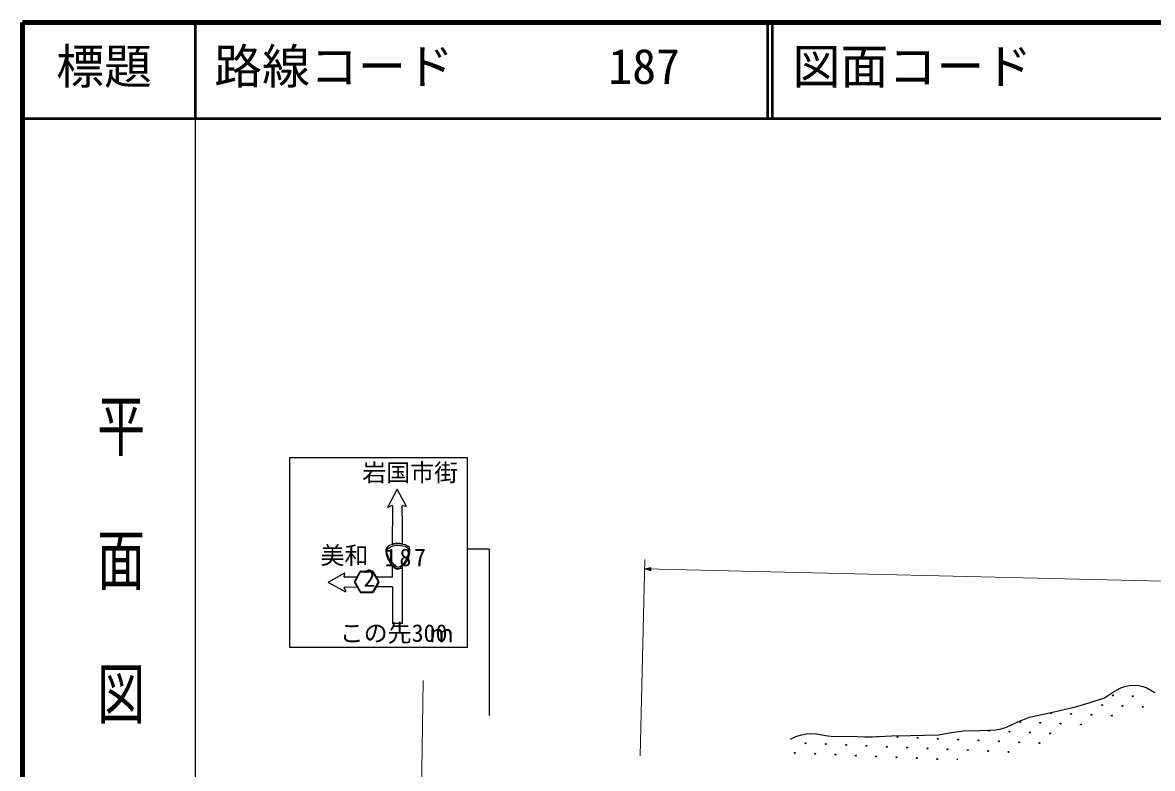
# Model space of a CAD drawing. Units: millimetres, scale not verified. Extents: x 40000 to 680000, y 20000 to 380000.
# Drawn here: x 40000 to 157940, y 302139 to 380000 of the extents above; entities that cross this region are included whole.
import ezdxf
from ezdxf.enums import TextEntityAlignment as Align

# ---------------------------------------------------------------- set-up
doc = ezdxf.new("R2010")
doc.units = ezdxf.units.MM
doc.header["$LTSCALE"] = 1000
for name, color, linetype, lineweight in [('M-BGD', 7, 'Continuous', 25), ('M-STR-HTXT', 7, 'Continuous', 13), ('M-STR-STRC', 7, 'Continuous', 25), ('M-TTL', 2, 'Continuous', 140), ('M-TTL-BAND', 7, 'Continuous', 25), ('M-TTL-LINE', 7, 'Continuous', 50), ('M-TTL-TXT', 7, 'Continuous', 13)]:
    doc.layers.add(name, color=color, linetype=linetype, lineweight=lineweight)
doc.styles.add('@ＭＳ ゴシック', font='')
doc.styles.add('ＭＳ ゴシック', font='')
doc.styles.get('@ＭＳ ゴシック').set_extended_font_data('@MS Gothic')
doc.styles.get('ＭＳ ゴシック').set_extended_font_data('MS Gothic')

msp = doc.modelspace()

# ---------------------------------------------------------------- linework, layer by layer
at = {"layer": 'M-BGD'}
for p, q in [((153770, 310058), (154635, 310548)), ((154635, 310548), (155075, 310693)), ((155075, 310693), (155538, 310783)), ((155538, 310783), (156020, 310815)), ((156020, 310815), (156514, 310787)), ((156514, 310787), (156939, 310703)), ((156939, 310703), (157348, 310560)), ((157348, 310560), (158188, 310050)), ((149901, 308558), (151435, 309011)), ((151435, 309011), (152945, 309520)), ((152945, 309520), (153770, 310058)), ((145120, 307495), (147517, 307997)), ((147517, 307997), (149901, 308558)), ((142696, 306440), (143894, 306994)), ((143894, 306994), (145120, 307495)), ((120734, 305453), (121318, 305655)), ((121318, 305655), (121790, 305749)), ((121790, 305749), (122280, 305784)), ((122280, 305784), (122858, 305744)), ((122858, 305744), (123429, 305645)), ((123429, 305645), (124068, 305528)), ((124068, 305528), (124713, 305472)), ((124713, 305472), (125914, 305505)), ((125914, 305505), (127110, 305478)), ((127110, 305478), (127914, 305418)), ((128730, 305418), (130705, 305534)), ((130705, 305534), (132682, 305589)), ((132682, 305589), (134144, 305593)), ((134144, 305593), (135612, 305657)), ((135612, 305657), (136932, 305895)), ((136932, 305895), (138269, 306073)), ((138269, 306073), (139931, 306082)), ((139931, 306082), (141592, 306152)), ((141592, 306152), (142146, 306265)), ((142146, 306265), (142696, 306440)), ((120175, 305194), (120734, 305453)), ((127914, 305418), (128730, 305418))]:
    msp.add_line(p, q, dxfattribs=at)
for centre in [(153794, 309765), (155914, 309674), (149465, 307827), (152689, 308751), (154809, 308660), (156928, 308569), (144121, 306995), (146240, 306904), (148360, 306813), (150479, 306722), (151584, 307737), (153704, 307646), (131314, 305420), (140896, 306071), (143016, 305981), (145135, 305890), (147255, 305799), (121731, 304770), (123851, 304679), (125970, 304588), (128089, 304497), (130209, 304406), (132328, 304315), (133433, 305330), (135553, 305239), (137672, 305148), (139791, 305057), (141911, 304966), (144030, 304875), (146149, 304785), (120626, 303755), (122746, 303664), (124865, 303574), (126984, 303483), (129104, 303392), (131223, 303301), (133342, 303210), (134447, 304225), (135462, 303119), (136567, 304134), (138686, 304043), (140806, 303952), (142925, 303861)]:
    msp.add_circle(centre, 49.7, dxfattribs=at)
for centre, start, end in [((147345, 307918), 166.3103, 38.90738), ((122836, 305784), 208.77731, 323.48245), ((129194, 305511), 219.94022, 324.31371), ((137581, 303029), 43.87, 142.76575)]:
    msp.add_arc(centre, 49.7, start, end, dxfattribs=at)
at = {"layer": 'M-STR-HTXT'}
for p, q in [((104479, 303450), (104963, 323958)), ((105593, 323105), (104940, 322958)), ((104940, 322958), (105586, 322780)), ((104940, 322958), (345818, 317266)), ((105006, 322956), (105577, 323081)), ((105570, 322805), (105008, 322956)), ((105073, 322955), (105552, 323057)), ((105546, 322830), (105073, 322955)), ((105138, 322953), (105527, 323034)), ((105523, 322855), (105138, 322953)), ((105205, 322952), (105502, 323010)), ((105499, 322880), (105205, 322952)), ((105270, 322950), (105477, 322986)), ((105475, 322905), (105270, 322950)), ((105336, 322949), (105452, 322962)), ((105452, 322946), (105336, 322949)), ((105451, 322930), (105336, 322949)), ((105452, 322962), (105451, 322930)), ((105477, 322986), (105475, 322905)), ((105502, 323010), (105499, 322880)), ((105527, 323034), (105523, 322855)), ((105552, 323057), (105546, 322830)), ((105577, 323081), (105570, 322805)), ((105586, 322780), (105593, 323105)), ((81293, 275166), (81809, 311300))]:
    msp.add_line(p, q, dxfattribs=at)
at = {"layer": 'M-STR-STRC'}
for p, q in [((67850, 334564), (67850, 314764)), ((86450, 334564), (67850, 334564)), ((86450, 314764), (86450, 334564)), ((79059, 331229), (78112, 329455)), ((80054, 329556), (79123, 331229)), ((78158, 329405), (78549, 329573)), ((78599, 329540), (78622, 327412)), ((79643, 327412), (79620, 329565)), ((79665, 329600), (80013, 329504)), ((78622, 325569), (78622, 327412)), ((79643, 325588), (79643, 327412)), ((78644, 325529), (78304, 325415)), ((78715, 325598), (78622, 325569)), ((78993, 325584), (78644, 325529)), ((78863, 325619), (78715, 325598)), ((79025, 325631), (78863, 325619)), ((79493, 325560), (78993, 325584)), ((79202, 325625), (79025, 325631)), ((79376, 325616), (79202, 325625)), ((79643, 325588), (79376, 325616)), ((79980, 325477), (79493, 325560)), ((77928, 324989), (77902, 324784)), ((77902, 324784), (77946, 324491)), ((78012, 325180), (77928, 324989)), ((77946, 324491), (78051, 324203)), ((78140, 325322), (78012, 325180)), ((78039, 324782), (78070, 324969)), ((78069, 324583), (78039, 324782)), ((78147, 324287), (78069, 324583)), ((78070, 324969), (78196, 325122)), ((78304, 325415), (78140, 325322)), ((78196, 325122), (78368, 325236)), ((78368, 325236), (78667, 325369)), ((78667, 325369), (78981, 325440)), ((78981, 325440), (79460, 325416)), ((79460, 325416), (79924, 325333)), ((79924, 325333), (80103, 325239)), ((80202, 325355), (79980, 325477)), ((80103, 325239), (80248, 325097)), ((80277, 324646), (80179, 324257)), ((80380, 325186), (80202, 325355)), ((80248, 325097), (80292, 324881)), ((80292, 324881), (80277, 324646)), ((80304, 324198), (80420, 324626)), ((80432, 324909), (80380, 325186)), ((80420, 324626), (80432, 324909)), ((88710, 325011), (86450, 325011)), ((88710, 325011), (88710, 307645)), ((78051, 324203), (78193, 323886)), ((78279, 324018), (78147, 324287)), ((78193, 323886), (78387, 323604)), ((78565, 323623), (78279, 324018)), ((78387, 323604), (78653, 323308)), ((78887, 323279), (78565, 323623)), ((78622, 322118), (78622, 323271)), ((78622, 323271), (78720, 323167)), ((78653, 323308), (78964, 323053)), ((78720, 323167), (78789, 323102)), ((79048, 323170), (78887, 323279)), ((79216, 323127), (79048, 323170)), ((79393, 323187), (79216, 323127)), ((79542, 323295), (79393, 323187)), ((79429, 323054), (79604, 323167)), ((79804, 323570), (79542, 323295)), ((79604, 323167), (79890, 323462)), ((80021, 323885), (79804, 323570)), ((79890, 323462), (80133, 323799)), ((80179, 324257), (80021, 323885)), ((80133, 323799), (80304, 324198)), ((73599, 322529), (71928, 321598)), ((73555, 322141), (73652, 322488)), ((74903, 322109), (73590, 322095)), ((74645, 321664), (75238, 322689)), ((74706, 321639), (75290, 322649)), ((75325, 322739), (76508, 322739)), ((75333, 322674), (76500, 322674)), ((76543, 322649), (77127, 321639)), ((76595, 322689), (77187, 321664)), ((78622, 322118), (76925, 322118)), ((78789, 323102), (78891, 323036)), ((78891, 323036), (78994, 322987)), ((78964, 323053), (79097, 323008)), ((78994, 322987), (79101, 322962)), ((79097, 323008), (79234, 322999)), ((79101, 322962), (79193, 322950)), ((79193, 322950), (79292, 322958)), ((79234, 322999), (79429, 323054)), ((79292, 322958), (79394, 322991)), ((79394, 322991), (79505, 323036)), ((79505, 323036), (79643, 323134)), ((79643, 317250), (79643, 323134)), ((71929, 321535), (73700, 320589)), ((73750, 320634), (73583, 321025)), ((73615, 321076), (74920, 321089)), ((74645, 321564), (75238, 320539)), ((74706, 321589), (75290, 320579)), ((77127, 321589), (76543, 320579)), ((77187, 321564), (76595, 320539)), ((78622, 321098), (76918, 321098)), ((78622, 321098), (78622, 317261)), ((75325, 320489), (76508, 320489)), ((76500, 320554), (75333, 320554)), ((79643, 317251), (78620, 317251)), ((86450, 314764), (67850, 314764))]:
    msp.add_line(p, q, dxfattribs=at)
for centre, radius, start, end in [((79091, 331212), 36, 29.10199, 151.88446), ((78143, 329438), 36, 151.88446, 293.21411), ((78563, 329540), 36, 0.60425, 113.21408), ((79656, 329566), 36, 74.49139, 180.60425), ((80022, 329539), 36, 254.49139, 29.10199), ((73590, 322131), 36, 164.49139, 270.60425), ((73617, 322497), 36, 344.49139, 119.10199), ((75324, 322639), 100, 90, 149.96338), ((75333, 322624), 50, 90, 149.96338), ((76499, 322624), 50, 30.03671, 90), ((76508, 322639), 100, 30.03671, 90), ((71946, 321567), 36, 119.10199, 241.88446), ((73616, 321040), 36, 90.60425, 203.21407), ((74732, 321614), 100, 149.96338, 210.0369), ((74749, 321614), 50, 149.96338, 210.0369), ((77083, 321614), 50, 329.96332, 30.03671), ((77101, 321614), 100, 329.96332, 30.03671), ((73717, 320620), 36, 241.88446, 23.21411), ((75324, 320589), 100, 210.0369, 270), ((75333, 320604), 50, 210.0369, 270), ((76499, 320604), 50, 270, 329.96333), ((76508, 320589), 100, 270, 329.96333)]:
    msp.add_arc(centre, radius, start, end, dxfattribs=at)
at = {"layer": 'M-TTL'}
for p, q in [((40000, 380000), (40000, 20000)), ((680000, 380000), (40000, 380000))]:
    msp.add_line(p, q, dxfattribs=at)
at = {"layer": 'M-TTL-BAND'}
msp.add_line((58000, 370000), (58000, 20000), dxfattribs=at)
at = {"layer": 'M-TTL-LINE'}
for p, q in [((58000, 380000), (58000, 370000)), ((117750, 380000), (117750, 370000)), ((118250, 380000), (118250, 370000)), ((40000, 370000), (680000, 370000))]:
    msp.add_line(p, q, dxfattribs=at)

# ---------------------------------------------------------------- texts
at = {"layer": 'M-STR-STRC', "style": 'ＭＳ ゴシック'}
for s, p in [('岩国市街', (75462, 331557)), ('美和', (71101, 322909)), ('2', (75577, 320554)), ('この先300', (73110, 314807)), ('ｍ', (82471, 314762))]:
    msp.add_text(s, height=1833, dxfattribs=at).set_placement(p, align=Align.BOTTOM_LEFT)
at = {"layer": 'M-STR-STRC', "insert": (77814, 323220), "char_height": 1833, "attachment_point": 7, "style": 'ＭＳ ゴシック'}
msp.add_mtext('\\T1.22;187', dxfattribs=at)
at = {"layer": 'M-TTL-BAND', "style": '@ＭＳ ゴシック', "width": 1.4}
msp.add_text('平  面  図', height=3666, rotation=270, dxfattribs=at).set_placement((47277, 341475), align=Align.BOTTOM_LEFT)
at = {"layer": 'M-TTL-TXT', "style": 'ＭＳ ゴシック'}
for s, p in [('標題', (43500, 372500)), ('路線コード', (60000, 372500)), ('図面コード', (120380, 372500)), ('187', (101142, 372500))]:
    msp.add_text(s, height=3666, dxfattribs=at).set_placement(p, align=Align.BOTTOM_LEFT)

doc.saveas('drawing.dxf')
